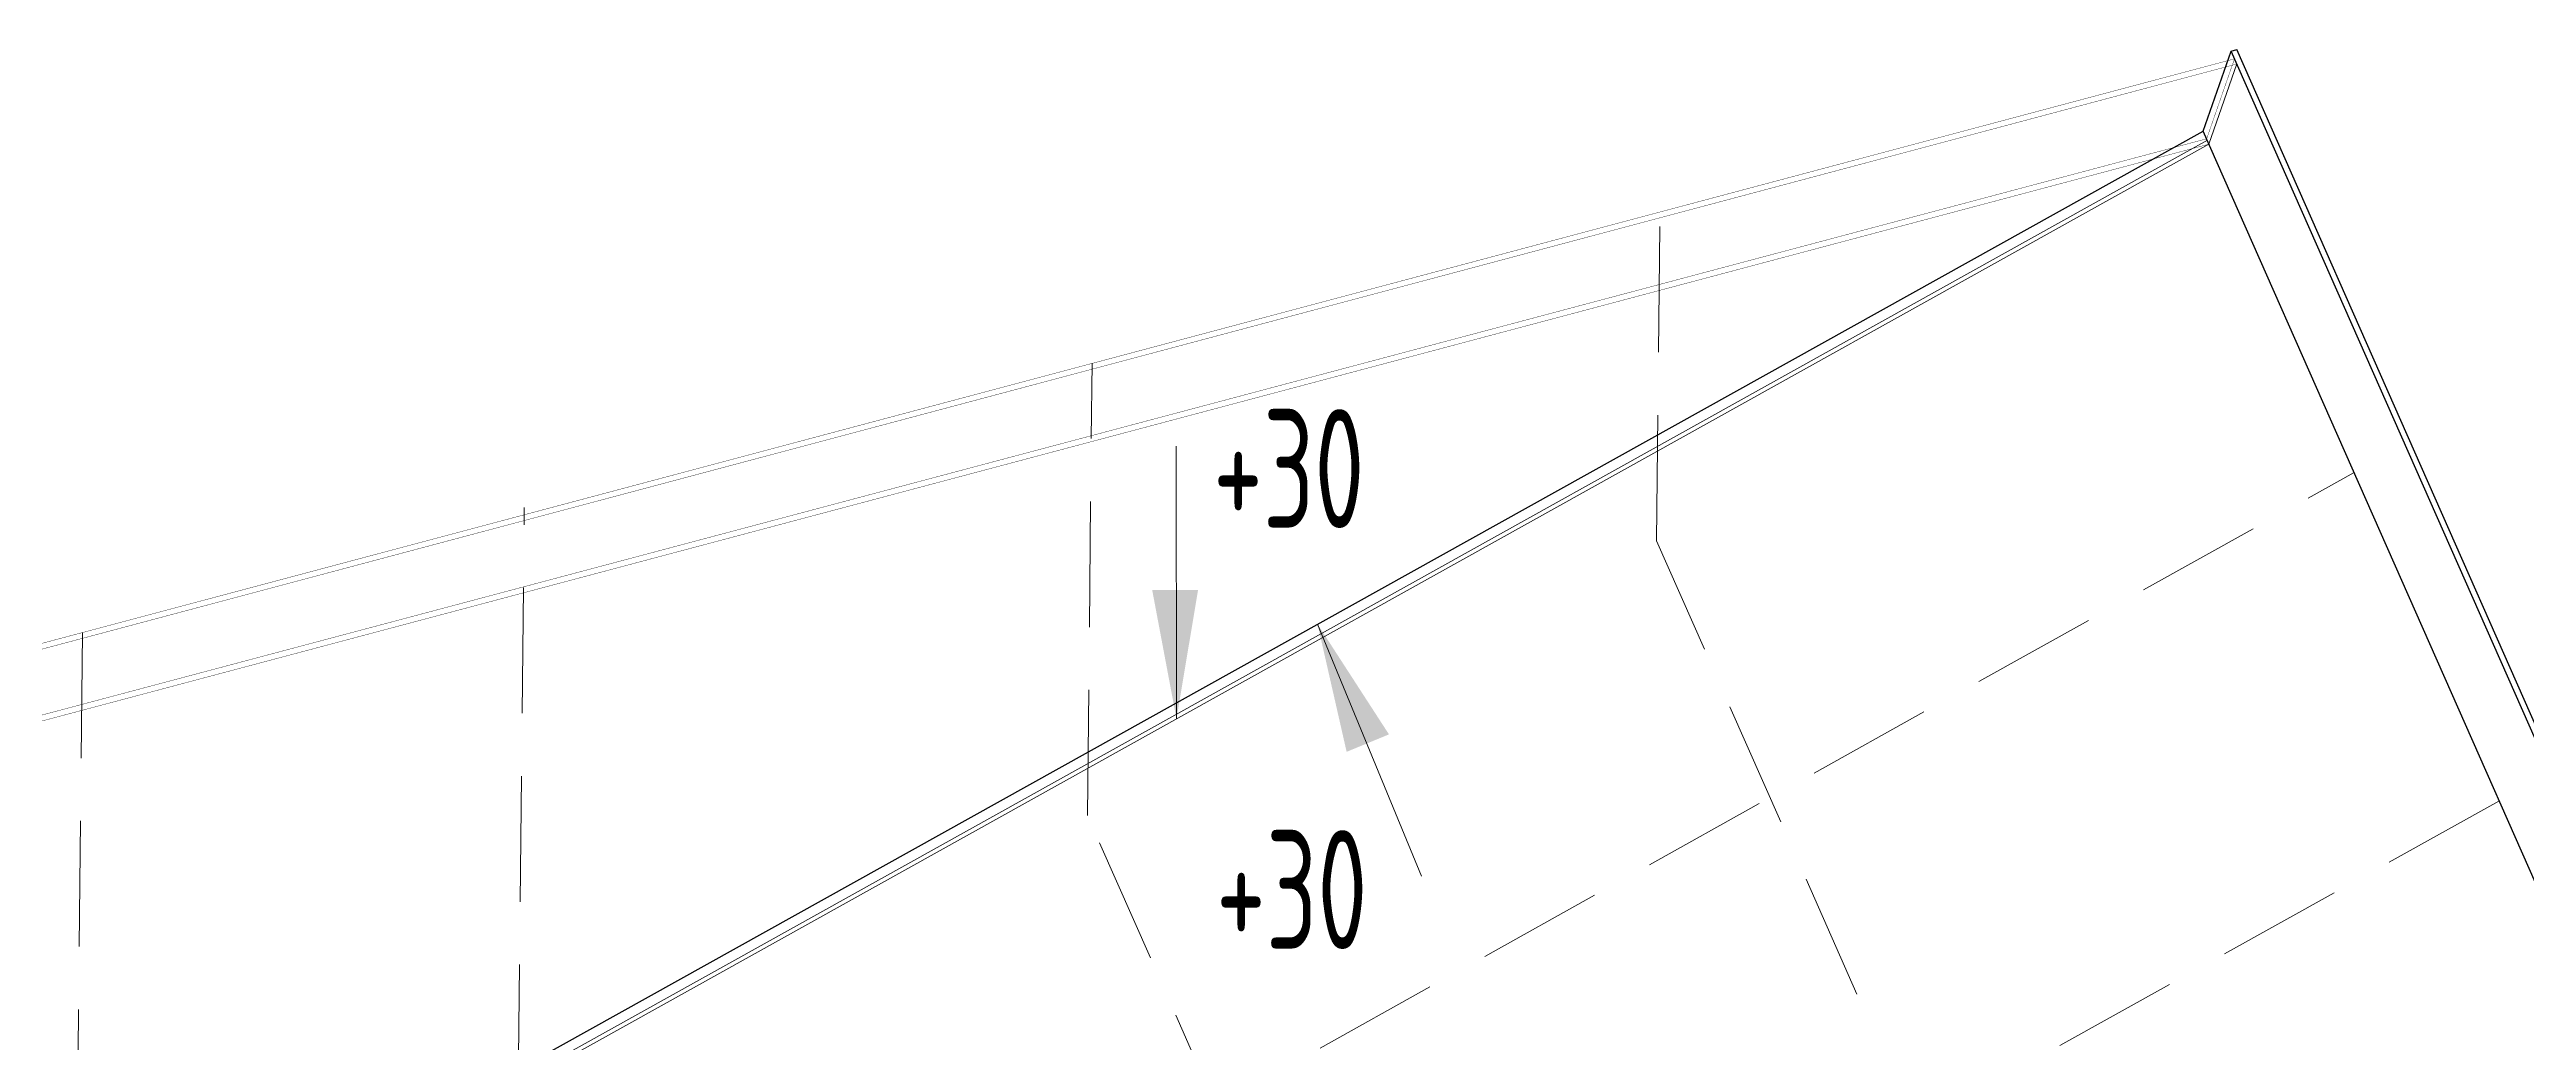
# Model space of a CAD drawing. Header units: millimetres. Extents: x 149544 to 197467, y -3118 to 25363.
# Drawn here: x 195524 to 196776, y 9637 to 10138 of the extents above; entities that cross this region are included whole.
import ezdxf

# ---------------------------------------------------------------- set-up
doc = ezdxf.new("R2010")
doc.units = ezdxf.units.MM
doc.header["$MEASUREMENT"] = 0
for name, pattern in [('K5LT32774', [0]), ('K5LT32788', [0]), ('K5LT32803', [95.25, 63.5, -31.75]), ('K5LT32807', [0])]:
    doc.linetypes.add(name, pattern=pattern)
doc.styles.add('KTEXTSTYLE', font='GOST_AU.SHX', dxfattribs={"width": 0.96, "height": 5})

msp = doc.modelspace()

# ---------------------------------------------------------------- hatches: boundary and pattern name
for points in [[(196081.2, 9865.4), (196104.4, 9865.4), (196093.5, 9800.2)], [(196200.9, 9792.4), (196179.5, 9783.6), (196164.8, 9848.1)]]:
    msp.add_hatch(color=0).paths.add_polyline_path(points)

# ---------------------------------------------------------------- linework, layer by layer
at = {"color": 0, "linetype": 'K5LT32788'}
for p, q in [((196612.5, 10097.1), (196626.6, 10137.6)), ((196626.6, 10137.6), (196629.5, 10138.4)), ((197365.6, 8466.1), (196626.6, 10137.6)), ((197368.5, 8466.9), (196629.5, 10138.4)), ((195724.5, 9603.1), (196612.5, 10097.1)), ((197351.5, 8425.6), (196612.5, 10097.1))]:
    msp.add_line(p, q, dxfattribs=at)
at = {"color": 0, "linetype": 'K5LT32774', "lineweight": 18}
for p, q in [((196629.5, 10131.1), (196615.4, 10090.6)), ((195726.6, 9598.5), (196614.6, 10092.6)), ((195727.4, 9596.6), (196615.4, 10090.6))]:
    msp.add_line(p, q, dxfattribs=at)
at = {"color": 0, "linetype": 'K5LT32803', "lineweight": 18}
for p, q in [((196336.2, 9890.2), (196337.9, 10056.4)), ((196048.5, 9751.4), (196050.8, 9979.9)), ((195833.2, 9448.7), (196688.8, 9924.7)), ((195760.7, 9612.6), (195763.8, 9907)), ((197053.7, 8267.3), (196336.2, 9890.2)), ((195540.5, 9843.9), (195537.4, 9547.6)), ((195874.1, 9264.7), (196762.1, 9758.8)), ((196773.5, 8111.4), (196048.5, 9751.4))]:
    msp.add_line(p, q, dxfattribs=at)
at = {"color": 0, "linetype": 'K5LT32807', "lineweight": 18}
for p, q in [((196093.5, 9800.2), (196093.3, 9938)), ((196164.8, 9848.1), (196217.3, 9720.7))]:
    msp.add_line(p, q, dxfattribs=at)
at = {"color": 0, "linetype": 'K5LT32788', "const_width": 0.18}
for points in [[(191571.4, 8786.3), (196628.3, 10133.7)], [(196629.5, 10131.1), (191572.5, 8783.7)], [(196615.4, 10090.6), (196629.5, 10131.1), (196628.3, 10133.7), (196614.2, 10093.2)], [(196615.4, 10090.6), (196629.5, 10131.1), (196628.3, 10133.7), (196614.2, 10093.2)], [(193492.7, 9259.8), (196615.4, 10090.6), (196614.2, 10093.3), (193492.7, 9262.8)]]:
    msp.add_lwpolyline(points, dxfattribs=at)

# ---------------------------------------------------------------- texts
at = {"color": 0, "char_height": 2.5, "attachment_point": 1, "style": 'KTEXTSTYLE'}
for insert in [(196112, 9956.7), (196113.5, 9744)]:
    msp.add_mtext('\\H3.5;\\W0.965;\\Q15;\\Q0;\\W0.765;\\H60.00;{\\c16711935;+30}', dxfattribs=dict(at, insert=insert))

doc.saveas('drawing.dxf')
